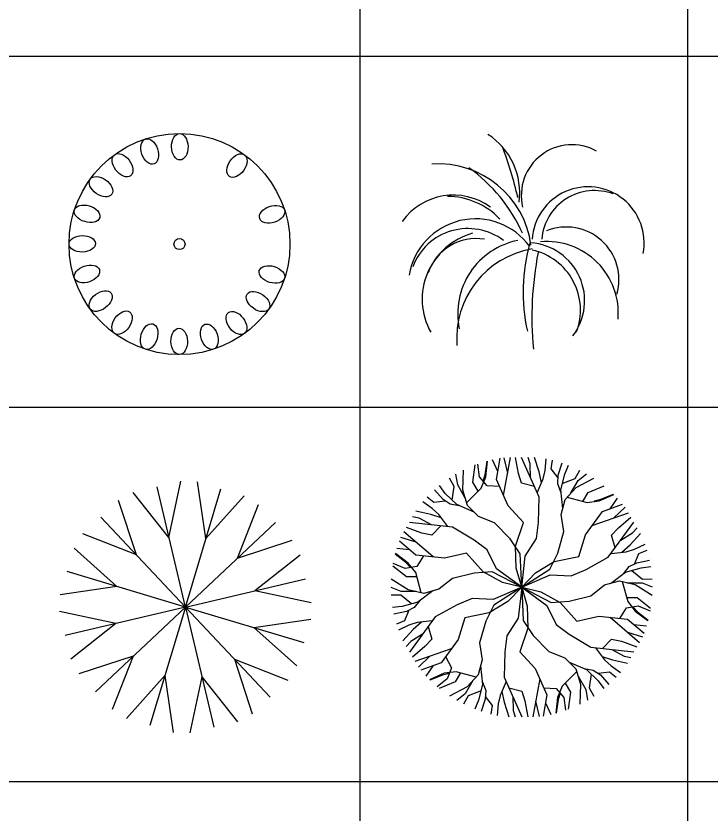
# Model space of a CAD drawing. Header units: inches. Extents: x 7658 to 73799, y 48 to 40262.
# Drawn here: x 48994 to 53271, y 9939 to 14848 of the extents above; entities that cross this region are included whole.
import ezdxf

# ---------------------------------------------------------------- set-up
doc = ezdxf.new("R2010")
doc.units = ezdxf.units.IN
doc.layers.add('www.cad-blocks.net', color=7, linetype='Continuous')

# ---------------------------------------------------------------- blocks, each defined once
blk = doc.blocks.new('A$C516926BB')
for p, q in [((39.72236739867458, 38.51941162519506), (39.7223673986739, -2.748136921582045e-06)), ((41.73906751558161, 38.51941162519506), (41.73906751558116, 2.361047870836956)), ((7.570399702672148e-07, 13.90716133569913), (62.41206010361452, 13.90716133569913)), ((7.570399702672148e-07, 11.74766378706681), (60.31176071131881, 11.74766378706681)), ((7.570399702672148e-07, 9.444199727758132), (62.41206010361452, 9.444199727757677))]:
    blk.add_line(p, q)
blk = doc.blocks.new('A$C1680341F')
for centre, major_axis, ratio, start_param, end_param in [((0.6798071595551392, 0.6798068776781747), (-0.6798071539632311, 6.743643119970126e-07), 0.9999996362022686, 3.141593645583704, 9.42477895276329), ((0.4964498976655705, 1.249711894571192), (-0.02671471265235457, 0.07662976753420733), 0.624479486018857, -2.31512709225612e-07, 6.283185075666877), ((0.6815344403094059, 1.278479247123641), (-0.001727281563264631, 0.08113453719440529), 0.6244795350505238, -1.583237452251751e-08, 6.283185291347212), ((0.8664499046567471, 1.248644376846414), (0.02342922831580444, 0.07769728621462439), 0.6244794973836927, 2.05872769942772e-07, 6.283185513052356), ((0.3293136413244611, 1.165158268413279), (-0.04908711574240614, 0.06462393864839988), 0.6244793690165314, -3.587718067077361e-07, 6.283184948407779), ((1.033095476736207, 1.163127728774498), (0.04629231680976054, 0.06665447913537229), 0.6244793874052408, 3.489677975476724e-07, 6.283185656147384), ((0.1964861325448055, 1.033095066333772), (-0.06665452356017268, 0.04629227091765478), 0.6244792287381805, -3.489592619310145e-07, 6.283184958220325), ((1.165158726860227, 1.030300268400197), (0.06462398415379822, 0.0490870689273807), 0.624479247128871, 3.587693249151869e-07, 6.283185665948912), ((0.1109694534450227, 0.8664495549624007), (-0.07769732050471195, 0.02342919981468511), 0.624479118760915, -2.058629033907522e-07, 6.283185101316683), ((1.249712383861606, 0.8631640727799095), (0.07662980313649376, 0.02671468077585305), 0.6244791301274789, 2.315206908409806e-07, 6.283185538700277), ((0.08113457231411303, 0.6815341577209892), (0.08113456674533344, 0.001727279329178537), 0.6244790810922565, 3.141592669451764, 9.42477797663135), ((0.6798071595551392, 0.6798068776781747), (0.02403480805150999, 0.02403480805150999), 0.9999999999951763, 5.497787143779727, 11.78097245095931), ((1.278479746796393, 0.6780795974693774), (0.08113456674530767, 0.001727279330389377), 0.6244790810922565, 1.583807329730291e-08, 6.283185323017659), ((0.1099019352488995, 0.4964496824104572), (0.07662980313645974, 0.0267146807757232), 0.6244791301254092, 3.141592885108447, 9.424778192288034), ((1.248644865665483, 0.4931642003939487), (-0.07769732050502494, 0.02342919981364713), 0.6244791187609149, 3.141592447705497, 9.424777754885083), ((0.1944555922502786, 0.3293134869561527), (0.06462398415379822, 0.0490870689273807), 0.624479247128871, 3.141593012359118, 9.424778319538705), ((1.1631281865657, 0.3265186890225777), (-0.06665452356103141, 0.04629227091641827), 0.6244792287365826, 3.141592304600826, 9.424777611780412), ((0.326518842291307, 0.1964860265818515), (0.04629231680976054, 0.06665447913537229), 0.6244793874052408, 3.14159300255759, 9.424778309737176), ((1.030300677786045, 0.1944554869430704), (-0.04908711574185356, 0.0646239386488196), 0.6244793690182262, 3.141592294831677, 9.424777602011265), ((0.4931644143707672, 0.1109693785099353), (0.02342922831580444, 0.07769728621462439), 0.6244794973836927, 3.141592859462564, 9.424778166642149), ((0.6780798788010998, 0.08113450823270796), (-0.001727281563264631, 0.08113453719440529), 0.6244795350505238, 3.141592637757419, 9.424777944937006), ((0.8631644214449352, 0.1099018606191748), (-0.02671471265235457, 0.07662976753420733), 0.624479486018857, 3.141592422077084, 9.42477772925667)]:
    blk.add_ellipse(centre, major_axis=major_axis, ratio=ratio, start_param=start_param, end_param=end_param)
blk = doc.blocks.new('A$C5B974DF5')
for centre, major_axis, ratio, start_param, end_param in [((0.2964426283228931, 0.9617850841402742), (0.3023241641103756, 0.3023241641103755), 0.9999999999990297, 5.358719942047625, 6.493870427774966), ((1.046157781343481, 0.9441752731663655), (0.2210777408630764, 0.2210777408630763), 0.9999999999994468, 0.2816043369130872, 2.584972263683767), ((-1.790559346484315, 0.3470506773019224), (1.817514675400747, 1.817514675400747), 0.9999999999957581, 5.727280839937622, 5.85571289485063), ((0.2236741351516685, 0.5644081967036527), (0.5743951083267135, 5.730499080460708e-07), 0.9999996362026381, 0.1291544955675705, 1.640710623479482), ((-0.1732241301394879, 0.2997297287408855), (0.709509656418578, 0.7095096564185779), 0.9999999999991551, 5.920989254419952, 6.446768530020198), ((0.3159357222568815, 0.5572082648645846), (-0.2753831831819956, 0.2753831831819957), 0.9999999999995826, -1.409381046679495, 0.1608621569733348), ((1.144841028734845, 0.6529175649932313), (0.3451065832497945, 1.255575353330772e-06), 0.9999996362012661, -0.1920296682452818, 3.077273556809248), ((1.184970831465535, 0.6479233334262062), (-0.2311244765380045, 0.2311244765380046), 0.9999999999996463, -1.145207031068466, 0.7021635570385802), ((0.2749356480535425, 0.4852054147347644), (0.3210555636173576, 0.3210555636173576), 0.9999999999999056, 6.263413532528839, 7.059516307213516), ((0.4518301546017938, 0.3877488866046406), (0.4131433688586834, 2.536658934739664e-07), 0.9999996362022692, 0.6293316355214706, 2.978476541041971), ((0.4055106125215389, 0.3781867952741322), (0.2565900116004695, 0.2565900116004695), 0.9999999999997964, 0.1380095702443815, 1.995733413492798), ((1.011278607497388, 0.4272711328189871), (0.2285832143604656, 0.2285832143604656), 0.9999999999999142, 5.216544691921198, 7.457202887924731), ((0.5448014792182221, 0.306021286000032), (-0.2975596467384101, 0.2975596467384102), 0.9999999999997569, -0.5173569363284332, 1.289750656671838), ((0.4553867685181103, 0.3686394079497859), (-0.2197239587594229, 0.2197239587594229), 0.9999999999995997, -0.9515248033267918, 0.454945037042064), ((0.7999885545598318, 0.2188084239260206), (-0.3233556779583551, 0.3233556779583551), 0.9999999999996977, -0.5926809439944137, 0.9925552859336366), ((1.878822116344736, 0.3517976326220378), (0.8016780156457721, 0.8016780156457721), 0.9999999999999865, 2.087283688515575, 2.571272159860364), ((0.7672023880274992, 0.2974116559912545), (0.2521233064944867, 0.2521233064944867), 0.9999999999998248, 4.844094262383461, 6.995366256879535), ((0.889202703133833, 0.2200965892009208), (0.4416418751627867, 4.868763079675968e-07), 0.9999996362025672, -0.08353060658185929, 1.654950314997529), ((0.8943216374098029, 0.06602315504528633), (-0.5582296373172327, 4.223335423655581e-07), 0.9999996362021761, -1.401829547012257, 0.07932773723670428), ((2.908359064613478, 0.1944413019380136), (-1.491592308416703, 1.491592308416703), 0.9999999999997446, 0.5947263730103818, 0.8777063803617517), ((0.719852157301375, 0.2394405531365464), (-0.2673507966300271, 0.2673507966300271), 0.9999999999996242, 3.556850160753267, 5.282973801347825)]:
    blk.add_ellipse(centre, major_axis=major_axis, ratio=ratio, start_param=start_param, end_param=end_param)
blk = doc.blocks.new('A$C302E0012')
for p, q in [((0.6733451666834753, 1.202719621304823), (0.7459243735959262, 1.548695571209464)), ((0.9010629816389155, 1.195830137918165), (0.8495320350707516, 1.545560975579974)), ((0.6733451666834753, 1.202719621304823), (0.4538525754394414, 1.479829947246117)), ((0.7743481185016208, 0.7743478068214245), (0.599888474408317, 1.514262759209487)), ((0.7743481185016208, 0.7743478068214245), (0.993219245679029, 1.502362742526657)), ((0.4726910113170106, 1.094827222840195), (0.3625584102067023, 1.430740774716469)), ((0.9010629816389155, 1.195830137918165), (1.136906456268889, 1.459164509468565)), ((1.094827651274045, 1.076004804316426), (1.225066024923308, 1.404646058067328)), ((0.7743481185016208, 0.7743478068214245), (0.2533040240955415, 1.327903161912673)), ((0.7743481185016208, 0.7743478068214245), (1.327903675139169, 1.295391711709499)), ((0.4726910113170106, 1.094827222840195), (0.1440496380023433, 1.225065549108876)), ((1.094827651274045, 1.076004804316426), (1.430741325355029, 1.186137365344621)), ((0.3528656341115948, 0.9010626236802182), (0.08953116676070749, 1.136906012510963)), ((1.202720089005652, 0.8753507219405492), (1.479830515752155, 1.094843233333677)), ((0.7743481185016208, 0.7743478068214245), (0.04633291799859762, 0.9932188541918094)), ((0.7743481185016208, 0.7743478068214245), (1.51426334023995, 0.9488073874786096)), ((0.3528656341115948, 0.9010626236802182), (0.003134669218525232, 0.8495316958703825)), ((1.202720089005652, 0.8753507219405492), (1.548696164718649, 0.8027715416192223)), ((0.3459761481797159, 0.6733448917436817), (7.243943400681019e-08, 0.7459240720695561)), ((0.7743481185016208, 0.7743478068214245), (0.03443289694541818, 0.5998882262076677)), ((0.7743481185016208, 0.7743478068214245), (0.2207925620646165, 0.2533039018060208)), ((0.7743481185016208, 0.7743478068214245), (0.555476991552041, 0.04633287098658911)), ((0.7743481185016208, 0.7743478068214245), (1.295392213117339, 0.2207924516026196)), ((0.7743481185016208, 0.7743478068214245), (0.9488077626131144, 0.03443285425805698)), ((0.7743481185016208, 0.7743478068214245), (1.502363319232472, 0.5554767593214365)), ((1.19583060311038, 0.6476329898330278), (1.54556156798526, 0.6991639176451372)), ((0.3459761481797159, 0.6733448917436817), (0.06886572141502256, 0.4538523803505541)), ((1.19583060311038, 0.6476329898330278), (1.459165070452173, 0.4117896009977358)), ((0.4538685859388352, 0.4726908091968198), (0.1179549118487557, 0.3625582481663514)), ((0.4538685859388352, 0.4726908091968198), (0.3236302122804773, 0.1440495554411427)), ((1.076005225914059, 0.4538683906685037), (1.404646599219632, 0.3236300644020957)), ((1.076005225914059, 0.4538683906685037), (1.186137826996855, 0.1179548387988234)), ((0.6476332556012494, 0.3528654755882599), (0.411789780943991, 0.08953110404218023)), ((0.6476332556012494, 0.3528654755882599), (0.6991642021330335, 0.00313463793554547)), ((0.875351070365241, 0.345975992162721), (0.8027718636442387, 4.230150807416067e-08)), ((0.875351070365241, 0.345975992162721), (1.094843661791629, 0.06886566626485546))]:
    blk.add_line(p, q)
blk = doc.blocks.new('A$C4FA14D0E')
for points in [[(0.464927546935769, 1.316268193783344), (0.5549292500954834, 1.407134331785073), (0.5833815014950687, 1.476120001887921), (0.5937852943486632, 1.573595758630518)], [(0.5664446867483548, 1.450087173958309), (0.5786238313771719, 1.489610105076508), (0.5916645507938938, 1.573018440020178)], [(0.6581309917091858, 1.510096813089149), (0.6250231062272178, 1.581385720827257)], [(0.8038769603338096, 0.7976533874514189), (0.7697003560551821, 0.9151970498094215), (0.766590122461821, 1.050523520642855), (0.8158805635412136, 1.195774898598529), (0.7204099149757894, 1.298139086654146), (0.6495506800633848, 1.459907828287669), (0.6718983915466197, 1.590626734348007)], [(0.6923898524676133, 1.362107745898811), (0.7358258553956603, 1.595306743698757)], [(0.7178621917505552, 1.498863515121684), (0.6958746371656162, 1.594246489165016)], [(0.8822148985650529, 1.417122171902975), (0.8035748567147039, 1.436798008054211), (0.7851162964750529, 1.496202561632117), (0.766590122461821, 1.595306743698757)], [(0.8038769603338096, 0.7976533874514189), (0.8251436505477159, 0.9877865164985451), (0.8960028854603479, 1.096743161109544), (0.9083762060604386, 1.195774898598529), (0.9114188258802187, 1.350951183676443), (0.8035748567147039, 1.595306743698757)], [(0.8586943155871722, 1.470415696520604), (0.8559755313874575, 1.555679559787677), (0.8436698245611751, 1.595306743698757)], [(0.9257714555615166, 1.439249401249754), (0.9114188258802187, 1.506127468754357), (0.8836971786338381, 1.595306743698757)], [(0.8994440200538065, 1.378083997931071), (0.9360978533065918, 1.4632402788543), (0.9484035601331016, 1.516052375876598), (0.9536981719179494, 1.587449991690164)], [(1.027545746235774, 1.469707288740665), (0.9853882943859844, 1.52597728299861), (0.9930933633584118, 1.578948609716235)], [(0.5357740375941376, 1.387795140175513), (0.5037365763002981, 1.443795138930227), (0.5186185559637124, 1.54922022695655)], [(0.6682837914479478, 1.417140899470496), (0.5909971519774899, 1.420280644376589), (0.5447493307178775, 1.476425191965518), (0.5339034659796198, 1.554845162270567)], [(1.0457361985425, 1.381204671156183), (1.025415648458647, 1.433538002065234), (1.028525882052236, 1.486350099087531), (1.053031812848985, 1.561948442371659)], [(1.056852792629343, 1.282290488778017), (1.043941822472107, 1.397170824143132), (1.068553236124899, 1.49294255564314), (1.091663607985765, 1.548255756845947)], [(0.4560144765168843, 1.345414375647806), (0.4100114413029132, 1.426782265701831), (0.3996427148997554, 1.492505707247574)], [(0.8038769603338096, 0.7976533874514189), (0.7939145210511924, 1.002300348051449), (0.7327957411446278, 1.094502990934416), (0.636915194727635, 1.192565942772035), (0.5377339892208965, 1.232027443767493), (0.4700187373382505, 1.299619748926261), (0.4409661769532249, 1.394623060782806), (0.4456948899721738, 1.517327394192534)], [(1.053875531032872, 1.435826404131603), (1.133259617624162, 1.466500284843278), (1.161570270482571, 1.517570443355908)], [(1.104320649405281, 1.372791629558606), (1.151785791637394, 1.45331537173206), (1.203519598438561, 1.495156672974872)], [(0.3762022012285797, 1.333245008926951), (0.3893298845953268, 1.417330584926958), (0.3592571563772253, 1.467383408756405)], [(0.8038769603338096, 0.7976533874514189), (0.9761252073792548, 0.9086045932538127), (1.025415648458647, 1.007636330742798), (1.062400382711758, 1.139702795587255), (1.046984442291887, 1.245326989631849), (1.07166346971826, 1.337766270565226), (1.139412471037303, 1.410428181832003), (1.24804189743395, 1.467685162935368)], [(0.4194363433389299, 1.298885273732594), (0.3639540742649388, 1.307453826595747), (0.3197725734132746, 1.336553416410652), (0.266555453043793, 1.395575346665964)], [(0.5106568351163787, 1.259055435426262), (0.4047120612160597, 1.305314374965292), (0.3340770155991777, 1.374514350161462), (0.2977295641233013, 1.422185119885398)], [(1.180903248656705, 1.324908205734801), (1.213381939543297, 1.38065346046551), (1.312123733802082, 1.420477832031565)], [(0.3336956020559683, 1.327383188720887), (0.2638856316327747, 1.319008761589203), (0.2218636515094659, 1.352167210416155)], [(1.08353585069699, 1.350499593217819), (1.207229086129928, 1.317988900898399), (1.281198554635921, 1.327841363443213), (1.370816932655089, 1.367569292907547)], [(1.250185056943337, 1.329492661307995), (1.290502491638108, 1.338706678222252), (1.369256588294775, 1.369117251395437)], [(1.347998081382912, 1.280094811598474), (1.393182143751119, 1.344411535360223)], [(0.3489928363842409, 1.170632194174004), (0.2935722504396381, 1.244953485378574), (0.2539884862042072, 1.282016588612805), (0.1948036430326283, 1.322300664828617)], [(0.8038769603338096, 0.7976533874514189), (0.8885844558501503, 0.886023026150724), (1.004225500599887, 0.9563798028711972), (1.15466210438376, 0.9863187177104464), (1.195576767395096, 1.12018081871156), (1.300242989731714, 1.26243108705512), (1.424622738876451, 1.30843685422451)], [(1.368135359995449, 1.222749425980282), (1.439745661313054, 1.289482693839545)], [(0.2486563875977481, 1.181507764203843), (0.173456323884011, 1.221785159653109), (0.1329853225233819, 1.230941696885566)], [(0.3091857610315856, 1.22401512379929), (0.2440913407758671, 1.245024415636408), (0.1529989995597134, 1.265606402358571)], [(1.236965220092998, 1.176431234281608), (1.460639477788845, 1.255414051207026)], [(1.379521633635704, 1.039545135088929), (1.357241386658416, 1.117487327161598), (1.399457959037591, 1.163175186035232), (1.476021611321812, 1.228771414399034)], [(0.8038769603338096, 0.7976533874514189), (0.6498501855851373, 0.9111374459548642), (0.5909205808968636, 1.026981665787389), (0.511343240750648, 1.087213144500765), (0.3784779457180321, 1.167436273097564), (0.1129378386001463, 1.196218436166419)], [(0.8038769603338096, 0.7976533874514189), (0.9791704252963882, 0.8743024579950998), (1.108959264897067, 0.8674148827738009), (1.2009099256436, 0.90621514154941), (1.336817840495769, 0.981168298030525), (1.49451397844814, 1.196741694983757)], [(0.2593015927084252, 0.9833298990686217), (0.07906333794062448, 1.137546079943377)], [(0.3065702252629308, 1.175230424265692), (0.2502104303900978, 1.116964068344259), (0.1895352977712719, 1.130680763048531), (0.09444547147381854, 1.164188716751141)], [(1.413914888323006, 1.086561319768407), (1.486396167837256, 1.131547787585987), (1.514561462371375, 1.162018434264837)], [(0.1536037920889157, 1.073767476593048), (0.0600059361863714, 1.102417182777117)], [(1.420462654863741, 1.012887664901882), (1.471204445437934, 1.058756440569368), (1.534575139407707, 1.127353728791604)], [(0.1140098706600838, 1.027655388942321), (0.03571792280990849, 1.034627572918453)], [(0.8038769603338096, 0.7976533874514189), (0.684992860538614, 0.8268274111101164), (0.5662415821957438, 0.8917971052233042), (0.4650954194910355, 1.007109568339729), (0.3287101079145032, 0.975611655394232), (0.1531846506654801, 0.995130128683968), (0.05115261300397833, 1.079843267575143)], [(1.354328144003148, 1.005105191208713), (1.446402563200763, 1.015940180927146), (1.498292034262477, 1.031689174715211), (1.562771489219131, 1.062802714312966)], [(0.1995884531550018, 0.9899700146263513), (0.1582260345699069, 0.9246076939248269), (0.08647951944408305, 0.9126281796386593), (0.01314290062691725, 0.9424453704020834)], [(0.1201365901388272, 0.9182479001017327), (0.09199830007287346, 0.9485568143059027), (0.02628492283292871, 1.00155457607616)], [(0.185268656572589, 0.7634219880169439), (0.1515771242991377, 0.886798818338093), (0.10605990719273, 0.9459320258963544), (0.0268453220273841, 1.003679853174617)], [(1.497727104513615, 0.9399774874711966), (1.525379623087019, 1.004621908861054), (1.575106672182756, 1.024434786751726)], [(1.430176815537379, 0.8799727848750081), (1.465338534527291, 0.9237375629211328), (1.512630268972543, 0.9474500701285251), (1.590353320139002, 0.964026483157113)], [(0.8038769603338096, 0.7976533874514189), (0.6216662740055199, 0.8913491422492825), (0.5112570530195626, 0.8845200476432638), (0.378391772349687, 0.8505165346361991), (0.2946265072628194, 0.7843538415870626), (0.2022322279535729, 0.7595068658124546), (0.1054306662497311, 0.7818482664024486), (0.001529952871806017, 0.847295618708813)], [(0.1587477492712424, 0.860540321892131), (0.09423159709081119, 0.8607950659161361), (0.01037178249544013, 0.9263957823766305)], [(1.350072917846774, 0.8208884408031736), (1.443106721589629, 0.889509836629486), (1.538353180859303, 0.9160815929330965), (1.597811004196046, 0.9237240244121949)], [(1.481550290138102, 0.9002347826562982), (1.547806693362645, 0.8468230873679659), (1.606190074438928, 0.8478404220511493)], [(0.8038769603338096, 0.7976533874514189), (0.986087646661872, 0.7039576326537826), (1.096496867647829, 0.7107867272598014), (1.229362148317705, 0.744790240266866), (1.313127413404573, 0.8109529333160026), (1.405521692713819, 0.8357999090906105), (1.502323254417661, 0.8134585085006165), (1.606223967795586, 0.7480111561942522)], [(0.1555707874451855, 0.7702761335408468), (0.06210260999910133, 0.7711202814211902), (7.679500413360074e-08, 0.7950024217241207)], [(0.8038769603338096, 0.7976533874514189), (0.6285834953710037, 0.7210043169079654), (0.4987946557703253, 0.7278918921292643), (0.406843995024019, 0.6890916333536552), (0.270936080171623, 0.6141384768725402), (0.113239942219252, 0.3985650799193081)], [(0.8038769603338096, 0.7976533874514189), (0.7191694648172415, 0.7092837487523411), (0.6035284200675051, 0.638926972031868), (0.4530918162836315, 0.6089880571926187), (0.412177153272296, 0.4751259561915049), (0.3075109309356776, 0.3328756878479453), (0.1831311817909409, 0.286869920678555)], [(0.8038769603338096, 0.7976533874514189), (0.6316287132881371, 0.6867021816492525), (0.5823382722087445, 0.5876704441602669), (0.5453535379556342, 0.4556039793158106), (0.5607694783757324, 0.3499797852712163), (0.536090450949132, 0.2575405043378396), (0.4683414496300884, 0.1848785930710619), (0.3597120232334419, 0.1276216119676974)], [(0.8038769603338096, 0.7976533874514189), (0.782610270119676, 0.6075202584045201), (0.7117510352072713, 0.4985636137935217), (0.6993777146069533, 0.3995318763045361), (0.6963350947874005, 0.244355591226622), (0.804179063952688, 3.120430847047828e-08)], [(0.8038769603338096, 0.7976533874514189), (0.8380535646122098, 0.6801097250936436), (0.8411637982055709, 0.54478325426021), (0.7918733571264056, 0.3995318763045361), (0.8873440056916024, 0.2971676882489191), (0.9582032406040071, 0.1353989466153962), (0.9358555291207722, 0.00468004055505844)], [(0.8038769603338096, 0.7976533874514189), (0.8138393996161994, 0.5930064268516162), (0.8749581795227641, 0.5008037839686494), (0.9708387259397568, 0.4027408321310304), (1.070019931446495, 0.3632793311355726), (1.137735183329141, 0.2956870259768039), (1.166787743714167, 0.2006837141202595), (1.162059030695445, 0.07797938071053068)], [(0.8038769603338096, 0.7976533874514189), (0.9579037350822546, 0.6841693289482009), (1.016833339770528, 0.5683251091156762), (1.096410679916744, 0.5080936304022998), (1.22927597494936, 0.4278705018055007), (1.494816082067246, 0.3990883387366466)], [(0.8038769603338096, 0.7976533874514189), (0.9227610601287779, 0.7684793637929488), (1.041512338471875, 0.7035096696797609), (1.142658501176356, 0.5881972065633363), (1.279043812752889, 0.6196951195088332), (1.454569270001912, 0.6001766462190972), (1.556601307663641, 0.5154635073279223)], [(1.422485264094803, 0.8318847868861212), (1.456176796368254, 0.7085079565649721), (1.501694013474662, 0.6493747490067108), (1.580908598640008, 0.591626921728448)], [(1.452183133222206, 0.8250306413622184), (1.545651310668291, 0.824186493481875), (1.607753843872388, 0.8003043531789444)], [(0.1262036305292895, 0.695071992246767), (0.05994722730497415, 0.7484836875350993), (0.001563846228464172, 0.7474663528519159)], [(0.2576810028206182, 0.7744183340998916), (0.1646471990777627, 0.7057969382735791), (0.06940073980808847, 0.6792251819699686), (0.009942916471345598, 0.6715827504908702)], [(0.1775771051300126, 0.7153339900280571), (0.142415386140101, 0.6715692119819323), (0.09512365169484838, 0.64785670477454), (0.01740060052838999, 0.6312802917459521)], [(1.449006171396377, 0.7347664530109341), (1.513522323576808, 0.7345117089869291), (1.597382138171952, 0.6689109925264347)], [(0.110026816153777, 0.6553292874318686), (0.08237429758037251, 0.590684866042011), (0.03264724848463629, 0.5708719881513389)], [(1.40816546751239, 0.6053367602767139), (1.449527886097485, 0.6706990809782383), (1.521274401223309, 0.6826785952644059), (1.594611020040702, 0.6528614045009817)], [(1.487617330528565, 0.6770588748013324), (1.515755620594518, 0.6467499605971625), (1.581468997834691, 0.5937521988269054)], [(0.253425776664244, 0.5902015836943519), (0.1613513574666285, 0.5793665939759194), (0.1094618864049153, 0.5636176001878539), (0.0449824314482612, 0.5325040605900995)], [(1.348452327958967, 0.6119768758344435), (1.528690582726767, 0.4577606949596884)], [(0.1872912658036512, 0.5824191100011831), (0.136549475229458, 0.5365503343336968), (0.07317878125968491, 0.4679530461114609)], [(0.2282322870316875, 0.5557616398141363), (0.2505125340089762, 0.4778194477414672), (0.2082959616298012, 0.4321315888678328), (0.1317323093455798, 0.3665353605040309)], [(1.493744050007308, 0.5676513859607439), (1.572035997857483, 0.5606792019846125)], [(0.1938390323443855, 0.5087454551346582), (0.1213577528301357, 0.4637589873170782), (0.09319245829601641, 0.433288340638228)], [(1.454150128578476, 0.5215392983100173), (1.54774798448102, 0.4928895921259482)], [(1.301183695404461, 0.4200763506373733), (1.357543490277294, 0.4783427065588057), (1.41821862289612, 0.4646260118545342), (1.513308449193573, 0.4311180581519238)], [(0.3707887005746215, 0.4188755406214568), (0.1471144428787738, 0.339892723696039)], [(1.258761084283151, 0.4246745807290608), (1.314181670227981, 0.3503532895244916), (1.353765434463185, 0.31329018629026), (1.412950277634764, 0.2730061100744479)], [(1.359097533069644, 0.413799010699222), (1.434297596783381, 0.3735216152499561), (1.47476859814401, 0.3643650780174994)], [(0.2396185606719428, 0.3725573489227827), (0.1680082593543375, 0.3058240810635198)], [(0.3351816220408637, 0.370482502607274), (0.3711058429262266, 0.3019804369996564), (0.3456071490600152, 0.2338563751247875), (0.2831163949808797, 0.1852535955829353)], [(1.298568159635806, 0.3712916511035473), (1.363662579891525, 0.3502823592666573), (1.454754921107678, 0.3297003725444938)], [(0.2597558392847077, 0.3152119633045913), (0.2145717769162729, 0.2508952395426149)], [(0.5509011280380491, 0.3130162861250483), (0.5638120981952852, 0.1981359507599336), (0.539200684542493, 0.1023642192599254), (0.5160903126816265, 0.0470510180571182)], [(1.097097085551013, 0.3362513394765756), (1.203041859451332, 0.2899923999377734), (1.273676905068214, 0.2207924247416031), (1.310024356544091, 0.1731216550176669)], [(1.188317577328462, 0.2964215011704709), (1.243799846402453, 0.287852948307318), (1.287981347254117, 0.2587533584924131), (1.341198467623599, 0.1997314282371008)], [(0.5242180699704022, 0.2448071816850188), (0.4005248345374639, 0.2773178740044386), (0.3265553660314708, 0.2674654114598525), (0.2369369880125305, 0.2277374819955185)], [(0.3575688637240546, 0.26581411359507), (0.3172514290292838, 0.2566000966808133), (0.2384973323726172, 0.2261895235076281)], [(0.426850672010687, 0.2703985691682647), (0.3943719811240953, 0.2146533144375553), (0.29563018686531, 0.1748289428714997)], [(1.142826373731623, 0.2790385811197211), (1.052824670571908, 0.1881724431179919), (1.024372419172323, 0.1191867730151444), (1.013968626318729, 0.02171101627254757)], [(1.151739444150508, 0.2498923992552591), (1.197742479364479, 0.1685245092012337), (1.208111205767636, 0.1028010676554914)], [(1.231551719438812, 0.2620617659761137), (1.218424036072065, 0.177976189976107), (1.248496764290167, 0.1279233661466606)], [(1.274058318611424, 0.267923586182178), (1.343868289034617, 0.2762980133138626), (1.385890269157926, 0.2431395644869099)], [(0.5034332712621108, 0.2225151453444596), (0.4559681290299977, 0.141991403171005), (0.4042343222288309, 0.1001501019281932)], [(0.5620177221248923, 0.2141021037468818), (0.5823382722087445, 0.1617687728378314), (0.579228038615156, 0.1089566758155343), (0.5547221078184066, 0.03335833253140663)], [(0.7083099006135853, 0.2172227769719939), (0.6716560673608001, 0.1320664960487647), (0.6593503605342903, 0.07925439902646758), (0.6540557487494425, 0.007856783212901064)], [(0.9153640681997786, 0.233199029004254), (0.8719280652717316, 3.120430847047828e-08)], [(1.071979883073254, 0.2075116347275525), (1.104017344367094, 0.1515116359728381), (1.089135364703679, 0.04608654794651557)], [(0.5538783896345194, 0.1594803707712344), (0.4744943030432296, 0.1288064900597874), (0.4461836501850485, 0.07773633154715753)], [(0.6819824651058752, 0.1560573736533115), (0.6963350947874005, 0.08917930614870784), (0.7240567420335537, 3.120430847047828e-08)], [(0.7255390221025664, 0.1781846030000906), (0.804179063952688, 0.1585087668488541), (0.822637624192339, 0.0991042132709481), (0.8411637982055709, 3.120430847047828e-08)], [(0.9394701292194441, 0.178165875432569), (1.016756768689902, 0.1750261305264758), (1.063004589949742, 0.1188815829375471), (1.073850454687772, 0.04046161263249815)], [(0.5802081744316183, 0.1255994861624004), (0.6223656262814075, 0.0693294919044547), (0.6146605573089801, 0.01635816518682986)], [(0.7490596050802196, 0.1248910783822339), (0.7517783892799343, 0.03962721511538803), (0.7640840961062167, 3.120430847047828e-08)], [(1.041309233919037, 0.1452196009447562), (1.02913008929022, 0.1056966698265569), (1.016089369873498, 0.02228833488288728)], [(0.8898917289168367, 0.09644325978138113), (0.9118792835017757, 0.00106028573804906)], [(0.9496229289582061, 0.08520996181391638), (0.9827308144401741, 0.01392105407580857)]]:
    blk.add_lwpolyline(points)

msp = doc.modelspace()

# ---------------------------------------------------------------- block references
at = {"xscale": 1000, "yscale": 1000, "zscale": 1000}
for name, p in [('A$C1680341F', (49320.48238896739, 12765.01805328386)), ('A$C5B974DF5', (51369.69501194239, 12799.44981759054)), ('A$C4FA14D0E', (51301.96911498692, 10536.75703273272)), ('A$C302E0012', (49262.09568768294, 10437.69905367227))]:
    msp.add_blockref(name, p, dxfattribs=at)
at = {"layer": 'www.cad-blocks.net', "color": 155, "true_color": 0x546d8e, "xscale": 1000, "yscale": 1000, "zscale": 1000}
msp.add_blockref('A$C516926BB', (11386.69357477102, 694.3642668112952), dxfattribs=at)

doc.saveas('drawing.dxf')
